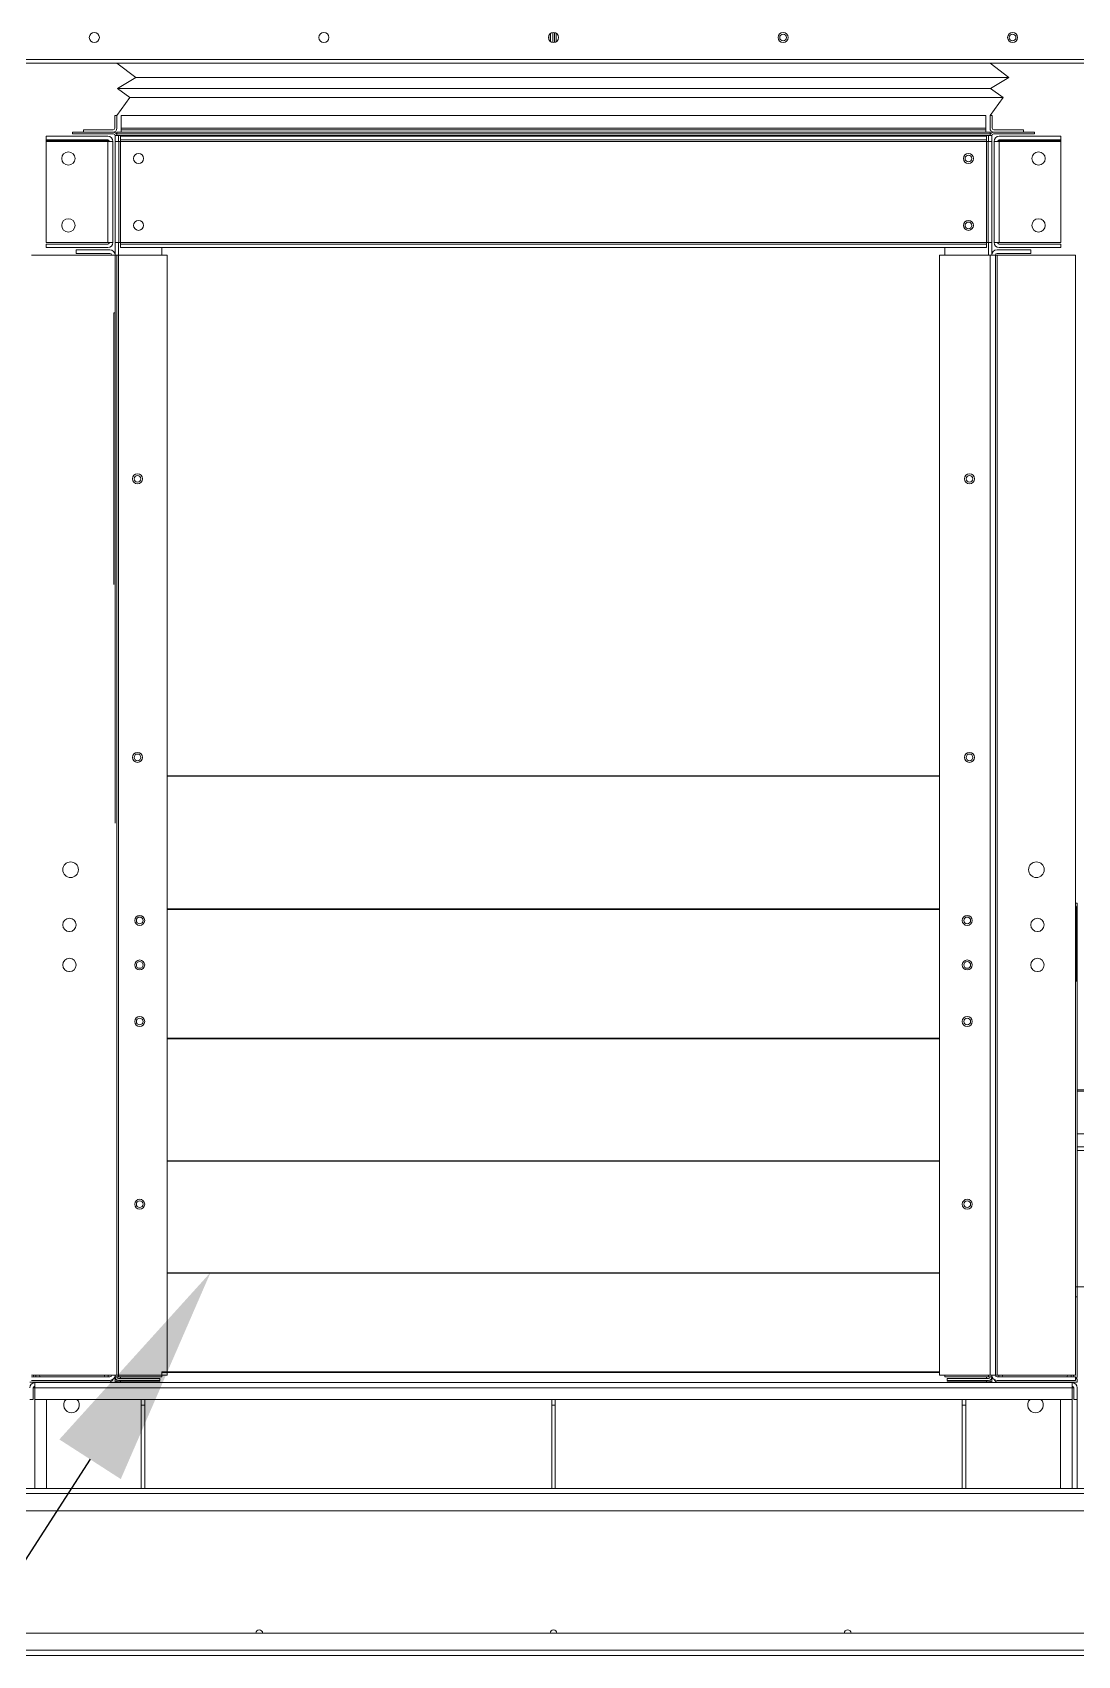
# Model space of a CAD drawing. Header units: millimetres. Extents: x 68455 to 97862, y 44247 to 65042.
# Drawn here: x 88668 to 89606, y 51829 to 53286 of the extents above; entities that cross this region are included whole.
import ezdxf
from ezdxf import colors
from ezdxf.entities.mleader import LeaderData, LeaderLine
from ezdxf.math import Vec2, Vec3

# ---------------------------------------------------------------- set-up
doc = ezdxf.new("R2010")
doc.units = ezdxf.units.MM
doc.layers.add('냉각탑_dim', color=1, linetype='Continuous')
doc.styles.get("Standard").update_dxf_attribs({"font": 'arial.ttf'})

# ---------------------------------------------------------------- blocks, each defined once
blk = doc.blocks.new('4567457')
at = {"color": 0, "lineweight": 5}
for p, q in [((322736.8, 91148.7), (322720, 91161.6)), ((322720.4, 91138.8), (322736.8, 91148.7)), ((322731.7, 91130.7), (322720.4, 91138.8)), ((322720, 91114.6), (322731.7, 91130.7))]:
    blk.add_line(p, q, dxfattribs=at)
blk = doc.blocks.new('SJMO 125 _SIDE')
at = {"color": 7, "lineweight": 20, "ltscale": 0.001795}
blk.add_line((89131.8, 53283), (89131.8, 53279.8), dxfattribs=at)
at = {"color": 7, "lineweight": 20, "ltscale": 0.004081}
blk.add_line((89133.4, 53285.1), (89133.4, 53277.7), dxfattribs=at)
blk.add_line((89133.4, 53285.1), (89133.4, 53277.7), dxfattribs=at)
at = {"color": 7, "lineweight": 20, "ltscale": 0.004955}
blk.add_line((89135.4, 53285.9), (89135.4, 53276.9), dxfattribs=at)
at = {"color": 7, "lineweight": 20, "ltscale": 0.004875}
blk.add_line((89137, 53285.8), (89137, 53277), dxfattribs=at)
blk.add_line((89137, 53285.8), (89137, 53277), dxfattribs=at)
at = {"color": 7, "lineweight": 20, "ltscale": 0.004157}
blk.add_line((89138.5, 53285.1), (89138.5, 53277.7), dxfattribs=at)
at = {"color": 7, "lineweight": 20}
for p, q in [((88083.1, 53261.5), (90188.9, 53261.5)), ((88083.1, 53258.4), (90199.2, 53258.4)), ((88744.2, 53086.1), (88744.2, 52081)), ((88789.5, 52081), (88789.5, 53086.1)), ((89482.5, 52081), (89482.5, 53086.1)), ((89527.8, 53086.1), (89527.8, 52081)), ((89532.5, 53086.1), (89532.5, 52081)), ((89534, 53086.1), (89534, 52081)), ((89604.3, 53086.1), (89604.3, 52081)), ((88670.7, 52074.3), (89601.3, 52074.3)), ((88670.7, 52069.6), (89601.3, 52069.6)), ((88670.7, 52059.3), (89601.3, 52059.3)), ((88117.7, 51979.4), (90154.3, 51979.4)), ((88117.7, 51974.7), (90154.3, 51974.7)), ((89718.5, 51959.4), (88553.5, 51959.4)), ((88553.5, 51849.4), (89718.5, 51849.4)), ((90154.3, 51834.1), (88117.7, 51834.1)), ((90154.3, 51829.4), (88117.7, 51829.4))]:
    blk.add_line(p, q, dxfattribs=at)
at = {"color": 0, "lineweight": 20}
for p, q in [((88744.7, 53235.7), (89528.1, 53235.7)), ((89544.5, 53245.6), (88761.1, 53245.6)), ((89539.4, 53227.6), (88756, 53227.6)), ((89796, 52160.4), (89604.3, 52160.4))]:
    blk.add_line(p, q, dxfattribs=at)
at = {"color": 7, "lineweight": 20, "ltscale": 0.001111}
for p, q in [((88742.3, 53211.4), (88744.3, 53211.4)), ((89527.7, 53211.4), (89529.7, 53211.4)), ((88714.3, 53198.4), (88714.3, 53196.4)), ((88748, 53198.4), (88748, 53196.4)), ((89524, 53198.4), (89524, 53196.4)), ((89557.7, 53198.4), (89557.7, 53196.4))]:
    blk.add_line(p, q, dxfattribs=at)
at = {"color": 7, "lineweight": 20, "ltscale": 0.006389}
for p, q in [((88742.3, 53211.4), (88742.3, 53199.9)), ((88744.3, 53211.4), (88744.3, 53199.9)), ((88748, 53199.9), (88748, 53211.4)), ((89524, 53211.4), (89524, 53199.9)), ((89527.7, 53199.9), (89527.7, 53211.4)), ((89529.7, 53199.9), (89529.7, 53211.4))]:
    blk.add_line(p, q, dxfattribs=at)
at = {"color": 7, "lineweight": 20, "ltscale": 0.431111}
for p, q in [((88748, 53211.4), (89524, 53211.4)), ((88748, 53199.9), (89524, 53199.9)), ((89524, 53198.4), (88748, 53198.4))]:
    blk.add_line(p, q, dxfattribs=at)
at = {"color": 7, "lineweight": 20, "ltscale": 0.030722}
for p, q in [((88736, 53192.8), (88680.7, 53192.8)), ((89536, 53192.8), (89591.3, 53192.8)), ((88736, 53189.6), (88680.7, 53189.6)), ((88736, 53189), (88680.7, 53189)), ((88680.7, 53188.1), (88736, 53188.1)), ((89536, 53189.6), (89591.3, 53189.6)), ((89536, 53189), (89591.3, 53189)), ((89591.3, 53188.1), (89536, 53188.1)), ((88736, 53097.5), (88680.7, 53097.5)), ((88680.7, 53096), (88736, 53096)), ((88680.7, 53092.8), (88736, 53092.8)), ((89536, 53097.5), (89591.3, 53097.5)), ((89591.3, 53096), (89536, 53096)), ((89591.3, 53092.8), (89536, 53092.8))]:
    blk.add_line(p, q, dxfattribs=at)
at = {"color": 7, "lineweight": 20, "ltscale": 0.001778}
for p, q in [((88680.7, 53189.6), (88680.7, 53192.8)), ((88747.4, 53192.8), (88747.4, 53189.6)), ((89524.6, 53189.6), (89524.6, 53192.8)), ((89591.3, 53189.6), (89591.3, 53192.8)), ((88745.9, 53188.1), (88742.7, 53188.1)), ((89529.3, 53188.1), (89526.1, 53188.1)), ((88680.7, 53096), (88680.7, 53092.8)), ((88707.7, 53087.6), (88707.7, 53090.8)), ((88742.7, 53097.5), (88745.9, 53097.5)), ((88747.4, 53096), (88747.4, 53092.8)), ((89524.6, 53092.8), (89524.6, 53096)), ((89526.1, 53097.5), (89529.3, 53097.5)), ((89564.3, 53087.6), (89564.3, 53090.8)), ((89591.3, 53096), (89591.3, 53092.8)), ((89604.3, 52079.5), (89604.3, 52076.3)), ((89605.8, 52077.8), (89605.8, 52074.6)), ((88666, 52059.3), (88669.2, 52059.3)), ((89606, 52059.3), (89602.8, 52059.3)), ((88769.2, 52054.1), (88766, 52054.1)), ((89137.6, 52054.1), (89134.4, 52054.1)), ((89506, 52054.1), (89502.8, 52054.1))]:
    blk.add_line(p, q, dxfattribs=at)
at = {"color": 7, "lineweight": 20, "ltscale": 0.0205}
for p, q in [((88704.3, 53196.4), (88741.2, 53196.4)), ((88741.2, 53196.4), (88704.3, 53196.4)), ((88704.3, 53194.8), (88741.2, 53194.8)), ((88741.2, 53194.8), (88704.3, 53194.8)), ((89530.8, 53196.4), (89567.7, 53196.4)), ((89530.8, 53194.8), (89567.7, 53194.8)), ((88782.7, 52077.9), (88745.8, 52077.9)), ((88782.7, 52077.9), (88745.8, 52077.9)), ((88782.7, 52076.3), (88745.8, 52076.3)), ((88782.7, 52074.9), (88745.8, 52074.9)), ((88782.7, 52074.9), (88745.8, 52074.9)), ((89489.3, 52077.9), (89526.2, 52077.9)), ((89489.3, 52076.3), (89526.2, 52076.3)), ((89489.3, 52074.9), (89526.2, 52074.9))]:
    blk.add_line(p, q, dxfattribs=at)
at = {"color": 7, "lineweight": 20, "ltscale": 0.000888889}
for p, q in [((88704.3, 53196.4), (88704.3, 53194.8)), ((88704.3, 53196.4), (88704.3, 53194.8)), ((88744.3, 53194.8), (88744.3, 53196.4)), ((89527.7, 53194.8), (89527.7, 53196.4)), ((89567.7, 53196.4), (89567.7, 53194.8)), ((88782.7, 52076.3), (88782.7, 52077.9)), ((89489.3, 52076.3), (89489.3, 52077.9))]:
    blk.add_line(p, q, dxfattribs=at)
at = {"color": 7, "lineweight": 20, "ltscale": 0.014722}
for p, q in [((88714.3, 53198.4), (88740.8, 53198.4)), ((88740.8, 53198.4), (88714.3, 53198.4)), ((88714.3, 53196.4), (88740.8, 53196.4)), ((88740.8, 53196.4), (88714.3, 53196.4)), ((89531.2, 53198.4), (89557.7, 53198.4)), ((89531.2, 53196.4), (89557.7, 53196.4))]:
    blk.add_line(p, q, dxfattribs=at)
at = {"color": 7, "lineweight": 20, "ltscale": 0.002889}
for p, q in [((88742.7, 53188.1), (88742.7, 53193.3)), ((88745.8, 53188.1), (88745.8, 53193.3)), ((89526.2, 53193.3), (89526.2, 53188.1)), ((89529.3, 53193.3), (89529.3, 53188.1)), ((88766, 52054.1), (88766, 52059.3)), ((88769.2, 52054.1), (88769.2, 52059.3)), ((89134.4, 52054.1), (89134.4, 52059.3)), ((89137.6, 52054.1), (89137.6, 52059.3)), ((89502.8, 52054.1), (89502.8, 52059.3)), ((89506, 52054.1), (89506, 52059.3))]:
    blk.add_line(p, q, dxfattribs=at)
at = {"color": 7, "lineweight": 20, "ltscale": 0.001722}
for p, q in [((88742.7, 53193.3), (88745.8, 53193.3)), ((89526.2, 53193.3), (89529.3, 53193.3)), ((88745.8, 52079.4), (88742.7, 52079.4)), ((88742.7, 52079.4), (88745.8, 52079.4)), ((88745.8, 52074.9), (88742.7, 52074.9)), ((88742.7, 52074.9), (88745.8, 52074.9)), ((89529.3, 52079.4), (89526.2, 52079.4)), ((89529.3, 52074.9), (89526.2, 52074.9))]:
    blk.add_line(p, q, dxfattribs=at)
at = {"color": 7, "lineweight": 20, "ltscale": 0.435222}
for p, q in [((89527.7, 53196.4), (88744.3, 53196.4)), ((89527.7, 53194.8), (88744.3, 53194.8))]:
    blk.add_line(p, q, dxfattribs=at)
at = {"color": 7, "lineweight": 20, "ltscale": 0.000833333}
for p, q in [((88744.3, 53193.3), (88744.3, 53194.8)), ((88748, 53198.4), (88748, 53199.9)), ((89524, 53198.4), (89524, 53199.9)), ((89527.7, 53193.3), (89527.7, 53194.8)), ((88747.4, 53188.1), (88745.9, 53188.1)), ((88747.4, 53188.1), (88747.4, 53189.6)), ((89524.6, 53188.1), (89524.6, 53189.6)), ((89524.6, 53188.1), (89526.1, 53188.1)), ((88747.4, 53097.5), (88745.9, 53097.5)), ((88747.4, 53097.5), (88747.4, 53096)), ((89524.6, 53097.5), (89524.6, 53096)), ((89524.6, 53097.5), (89526.1, 53097.5)), ((88739.5, 53086.1), (88738, 53086.1)), ((89532.5, 53086.1), (89534, 53086.1)), ((88739.5, 52081), (88738, 52081)), ((89532.5, 52081), (89534, 52081)), ((88670.7, 52069.6), (88669.2, 52069.6)), ((89601.3, 52069.6), (89602.8, 52069.6))]:
    blk.add_line(p, q, dxfattribs=at)
at = {"color": 7, "lineweight": 20, "ltscale": 0.021611}
for p, q in [((88784.7, 53193.3), (88745.8, 53193.3)), ((89526.2, 53193.3), (89487.3, 53193.3)), ((88745.8, 52079.4), (88784.7, 52079.4)), ((88784.7, 52079.4), (88745.8, 52079.4)), ((89487.3, 52079.4), (89526.2, 52079.4))]:
    blk.add_line(p, q, dxfattribs=at)
at = {"color": 7, "lineweight": 20, "ltscale": 0.431778}
for p, q in [((88747.4, 53192.8), (89524.6, 53192.8)), ((88747.4, 53189.6), (89524.6, 53189.6)), ((88747.4, 53188.1), (89524.6, 53188.1)), ((89524.6, 53097.5), (88747.4, 53097.5)), ((89524.6, 53096), (88747.4, 53096)), ((89524.6, 53092.8), (88747.4, 53092.8))]:
    blk.add_line(p, q, dxfattribs=at)
at = {"color": 7, "lineweight": 20, "ltscale": 0.390333}
blk.add_line((89487.3, 53193.3), (88784.7, 53193.3), dxfattribs=at)
at = {"color": 7, "lineweight": 20, "ltscale": 0.000277764}
for p, q in [((88784.7, 53192.8), (88784.7, 53193.3)), ((89487.3, 53192.8), (89487.3, 53193.3))]:
    blk.add_line(p, q, dxfattribs=at)
at = {"color": 7, "lineweight": 20, "ltscale": 0.000334148}
for p, q in [((88680.7, 53189), (88680.7, 53189.6)), ((89591.3, 53189), (89591.3, 53189.6))]:
    blk.add_line(p, q, dxfattribs=at)
at = {"color": 7, "lineweight": 20, "ltscale": 0.000498737}
for p, q in [((88680.7, 53188.1), (88680.7, 53189)), ((88736, 53189), (88736, 53188.1)), ((89536, 53189), (89536, 53188.1)), ((89591.3, 53188.1), (89591.3, 53189))]:
    blk.add_line(p, q, dxfattribs=at)
at = {"color": 7, "lineweight": 20, "ltscale": 0.050333}
for p, q in [((88680.7, 53188.1), (88680.7, 53097.5)), ((88736, 53097.5), (88736, 53188.1)), ((88740.7, 53097.5), (88740.7, 53188.1)), ((88742.7, 53097.5), (88742.7, 53188.1)), ((88745.9, 53097.5), (88745.9, 53188.1)), ((88747.4, 53188.1), (88747.4, 53097.5)), ((89524.6, 53097.5), (89524.6, 53188.1)), ((89526.1, 53188.1), (89526.1, 53097.5)), ((89529.3, 53188.1), (89529.3, 53097.5)), ((89531.3, 53097.5), (89531.3, 53188.1)), ((89536, 53097.5), (89536, 53188.1)), ((89591.3, 53188.1), (89591.3, 53097.5))]:
    blk.add_line(p, q, dxfattribs=at)
at = {"color": 7, "lineweight": 20, "ltscale": 0.002611}
for p, q in [((88736, 53188.1), (88740.7, 53188.1)), ((89536, 53188.1), (89531.3, 53188.1)), ((88736, 53097.5), (88740.7, 53097.5)), ((89536, 53097.5), (89531.3, 53097.5)), ((88739.5, 53086.1), (88744.2, 53086.1)), ((89532.5, 53086.1), (89527.8, 53086.1)), ((88670.7, 52074.3), (88670.7, 52069.6)), ((88739.5, 52081), (88744.2, 52081)), ((89532.5, 52081), (89527.8, 52081)), ((89601.3, 52074.3), (89601.3, 52069.6))]:
    blk.add_line(p, q, dxfattribs=at)
at = {"color": 7, "lineweight": 20, "ltscale": 0.001064}
blk.add_line((89529.3, 53191.2), (89529.3, 53189.3), dxfattribs=at)
at = {"color": 7, "lineweight": 20, "ltscale": 0.000667764}
blk.add_line((89529.3, 53189.3), (89529.3, 53188.1), dxfattribs=at)
at = {"color": 7, "lineweight": 20, "ltscale": 0.016833}
for p, q in [((88738, 53090.8), (88707.7, 53090.8)), ((89534, 53090.8), (89564.3, 53090.8)), ((88738, 53087.6), (88707.7, 53087.6)), ((89534, 53087.6), (89564.3, 53087.6))]:
    blk.add_line(p, q, dxfattribs=at)
at = {"color": 7, "lineweight": 20, "ltscale": 0.2895}
for p, q in [((88742.7, 52576.4), (88742.7, 53097.5)), ((88745.8, 52576.4), (88745.8, 53097.5))]:
    blk.add_line(p, q, dxfattribs=at)
at = {"color": 7, "lineweight": 20, "ltscale": 0.286889}
blk.add_line((88784.7, 53086.1), (88784.7, 53092.8), dxfattribs=at)
at = {"color": 7, "lineweight": 20, "ltscale": 0.003722}
blk.add_line((89487.3, 53086.1), (89487.3, 53092.8), dxfattribs=at)
at = {"color": 7, "lineweight": 20, "ltscale": 0.006333}
for p, q in [((89526.2, 53097.5), (89526.2, 53086.1)), ((89529.3, 53097.5), (89529.3, 53086.1))]:
    blk.add_line(p, q, dxfattribs=at)
at = {"color": 7, "lineweight": 20, "ltscale": 0.00631}
blk.add_line((89529.3, 53097.5), (89529.3, 53086.1), dxfattribs=at)
at = {"color": 7, "lineweight": 20, "ltscale": 0.039056}
for p, q in [((88738, 53086.1), (88667.7, 53086.1)), ((89534, 53086.1), (89604.3, 53086.1)), ((89606, 52081), (89606, 52151.3)), ((88666.2, 52074.6), (88736.5, 52074.6)), ((88667.7, 52081), (88738, 52081)), ((88667.7, 52079.5), (88738, 52079.5)), ((88667.7, 52076.3), (88738, 52076.3)), ((89604.3, 52081), (89534, 52081)), ((89604.3, 52079.5), (89534, 52079.5)), ((89604.3, 52076.3), (89534, 52076.3)), ((89605.8, 52074.6), (89535.5, 52074.6))]:
    blk.add_line(p, q, dxfattribs=at)
at = {"color": 7, "lineweight": 20, "ltscale": 0.025167}
for p, q in [((88744.2, 53086.1), (88789.5, 53086.1)), ((89527.8, 53086.1), (89482.5, 53086.1)), ((88789.5, 52081), (88744.2, 52081)), ((89482.5, 52081), (89527.8, 52081))]:
    blk.add_line(p, q, dxfattribs=at)
at = {"color": 7, "lineweight": 20, "ltscale": 0.13557}
blk.add_line((88741.5, 52790.4), (88741.5, 53034.4), dxfattribs=at)
at = {"color": 7, "lineweight": 20, "ltscale": 0.000666667}
blk.add_line((88741.5, 53034.4), (88742.7, 53034.4), dxfattribs=at)
at = {"color": 7, "lineweight": 20, "ltscale": 0.387667}
for p, q in [((89482.5, 52618.8), (88789.5, 52618.8)), ((89482.5, 52618.5), (88789.5, 52618.5)), ((89482.5, 52499.4), (88789.5, 52499.4)), ((89482.5, 52498.9), (88789.5, 52498.9)), ((89482.5, 52383.3), (88789.5, 52383.3)), ((89482.5, 52382.8), (88789.5, 52382.8)), ((89482.5, 52273.4), (88789.5, 52273.4)), ((89482.5, 52273), (88789.5, 52273)), ((89482.5, 52172.8), (88789.5, 52172.8)), ((89482.5, 52172.4), (88789.5, 52172.4)), ((89482.5, 52083.9), (88784.7, 52083.9)), ((89482.5, 52083.5), (88784.7, 52083.5))]:
    blk.add_line(p, q, dxfattribs=at)
at = {"color": 7, "lineweight": 20, "ltscale": 0.276111}
for p, q in [((88745.8, 52079.4), (88745.8, 52576.4)), ((88784.7, 52083.9), (88784.7, 52079.4))]:
    blk.add_line(p, q, dxfattribs=at)
at = {"color": 7, "lineweight": 20, "ltscale": 0.000833832}
blk.add_line((89605.8, 52504.6), (89604.3, 52504.6), dxfattribs=at)
at = {"color": 7, "lineweight": 20, "ltscale": 0.000555558}
for p, q in [((89605.3, 52499.9), (89604.3, 52499.9)), ((89604.3, 52434.6), (89605.3, 52434.6))]:
    blk.add_line(p, q, dxfattribs=at)
at = {"color": 7, "lineweight": 20, "ltscale": 0.036278}
blk.add_line((89605.3, 52434.6), (89605.3, 52499.9), dxfattribs=at)
at = {"color": 7, "lineweight": 20, "ltscale": 0.196267}
blk.add_line((89605.8, 52504.6), (89605.8, 52151.3), dxfattribs=at)
at = {"color": 7, "lineweight": 20, "ltscale": 0.316445}
for p, q in [((89605.8, 52337), (90175.4, 52337)), ((89605.8, 52335.8), (90175.4, 52335.8))]:
    blk.add_line(p, q, dxfattribs=at)
at = {"color": 7, "lineweight": 20, "ltscale": 0.315556}
for p, q in [((90173.8, 52297.7), (89605.8, 52297.7)), ((90173.8, 52285.8), (89605.8, 52285.8)), ((90173.8, 52282.7), (89605.8, 52282.7))]:
    blk.add_line(p, q, dxfattribs=at)
at = {"color": 7, "lineweight": 20, "ltscale": 0.000944486}
blk.add_line((89604.3, 52151.3), (89606, 52151.3), dxfattribs=at)
at = {"color": 7, "lineweight": 20, "ltscale": 0.000798595}
for p, q in [((88736.5, 52079.5), (88736.5, 52080.9)), ((89535.5, 52079.5), (89535.5, 52080.9))]:
    blk.add_line(p, q, dxfattribs=at)
at = {"color": 7, "lineweight": 20, "ltscale": 0.000176789}
for p, q in [((88742.4, 52079.3), (88742.7, 52079.3)), ((89529.7, 52079.3), (89529.3, 52079.3))]:
    blk.add_line(p, q, dxfattribs=at)
at = {"color": 7, "lineweight": 20, "ltscale": 0.000887112}
for p, q in [((88742.7, 52081), (88742.7, 52079.4)), ((89529.3, 52081), (89529.3, 52079.4))]:
    blk.add_line(p, q, dxfattribs=at)
at = {"color": 7, "lineweight": 20, "ltscale": 0.000917685}
for p, q in [((88742.7, 52079.3), (88742.7, 52081)), ((89529.3, 52079.3), (89529.3, 52081))]:
    blk.add_line(p, q, dxfattribs=at)
at = {"color": 7, "lineweight": 20, "ltscale": 0.00249}
blk.add_line((88742.7, 52074.9), (88742.7, 52079.4), dxfattribs=at)
at = {"color": 7, "lineweight": 20, "ltscale": 0.002508}
for p, q in [((88742.7, 52074.9), (88742.7, 52079.4)), ((89529.3, 52074.9), (89529.3, 52079.4))]:
    blk.add_line(p, q, dxfattribs=at)
at = {"color": 7, "lineweight": 20, "ltscale": 0.000325335}
for p, q in [((88742.7, 52074.3), (88742.7, 52074.9)), ((88742.7, 52074.3), (88742.7, 52074.9)), ((89529.3, 52074.3), (89529.3, 52074.9))]:
    blk.add_line(p, q, dxfattribs=at)
at = {"color": 7, "lineweight": 20, "ltscale": 1.27713e-05}
blk.add_line((88744.3, 52079.4), (88744.3, 52079.4), dxfattribs=at)
at = {"color": 7, "lineweight": 20, "ltscale": 1.23732e-05}
blk.add_line((88744.3, 52079.4), (88744.3, 52079.4), dxfattribs=at)
at = {"color": 7, "lineweight": 20, "ltscale": 0.001001}
for p, q in [((88744.3, 52076.7), (88744.3, 52074.9)), ((88744.3, 52074.9), (88744.3, 52076.7)), ((88744.3, 52074.9), (88744.3, 52076.7)), ((89527.7, 52074.9), (89527.7, 52076.7))]:
    blk.add_line(p, q, dxfattribs=at)
at = {"color": 7, "lineweight": 20, "ltscale": 0.00088889}
for p, q in [((88745.8, 52081), (88745.8, 52079.4)), ((88784.7, 52079.4), (88784.7, 52081)), ((89487.3, 52079.4), (89487.3, 52081)), ((89526.2, 52081), (89526.2, 52079.4))]:
    blk.add_line(p, q, dxfattribs=at)
at = {"color": 7, "lineweight": 20, "ltscale": 0.000325336}
for p, q in [((88745.8, 52074.3), (88745.8, 52074.9)), ((88745.8, 52074.3), (88745.8, 52074.9)), ((88782.7, 52074.3), (88782.7, 52074.9)), ((88782.7, 52074.3), (88782.7, 52074.9)), ((89489.3, 52074.3), (89489.3, 52074.9)), ((89526.2, 52074.3), (89526.2, 52074.9))]:
    blk.add_line(p, q, dxfattribs=at)
at = {"color": 7, "lineweight": 20, "ltscale": 0.000833334}
for p, q in [((88747.4, 52079.4), (88747.4, 52077.9)), ((88747.4, 52079.4), (88747.4, 52077.9)), ((89524.6, 52079.4), (89524.6, 52077.9))]:
    blk.add_line(p, q, dxfattribs=at)
at = {"color": 7, "lineweight": 20, "ltscale": 0.000785773}
for p, q in [((88747.4, 52076.3), (88747.4, 52074.9)), ((88747.4, 52076.3), (88747.4, 52074.9)), ((89524.6, 52076.3), (89524.6, 52074.9))]:
    blk.add_line(p, q, dxfattribs=at)
at = {"color": 7, "lineweight": 20, "ltscale": 0.000587565}
blk.add_line((89605.8, 52077.8), (89604.8, 52077.8), dxfattribs=at)
at = {"color": 7, "lineweight": 20, "ltscale": 6.56775e-05}
blk.add_line((89605.8, 52079.3), (89605.7, 52079.3), dxfattribs=at)
at = {"color": 7, "lineweight": 20, "ltscale": 0.000190851}
blk.add_line((89605.8, 52079.6), (89605.8, 52079.3), dxfattribs=at)
at = {"color": 7, "lineweight": 20, "ltscale": 0.005722}
for p, q in [((88669.2, 52059.3), (88669.2, 52069.6)), ((88670.7, 52069.6), (88670.7, 52059.3)), ((89601.3, 52059.3), (89601.3, 52069.6)), ((89602.8, 52069.6), (89602.8, 52059.3)), ((89606, 52069.6), (89606, 52059.3))]:
    blk.add_line(p, q, dxfattribs=at)
at = {"color": 7, "lineweight": 20, "ltscale": 0.044389}
for p, q in [((88670.7, 51979.4), (88670.7, 52059.3)), ((88681, 51979.4), (88681, 52059.3)), ((89591, 51979.4), (89591, 52059.3)), ((89606, 52059.3), (89606, 51979.4))]:
    blk.add_line(p, q, dxfattribs=at)
at = {"color": 7, "lineweight": 20, "ltscale": 0.050111}
blk.add_line((89601.3, 52069.6), (89601.3, 51979.4), dxfattribs=at)
at = {"color": 7, "lineweight": 20, "ltscale": 0.0415}
for p, q in [((88766, 51979.4), (88766, 52054.1)), ((88769.2, 51979.4), (88769.2, 52054.1)), ((89134.4, 51979.4), (89134.4, 52054.1)), ((89137.6, 51979.4), (89137.6, 52054.1)), ((89502.8, 51979.4), (89502.8, 52054.1)), ((89506, 51979.4), (89506, 52054.1))]:
    blk.add_line(p, q, dxfattribs=at)
at = {"color": 0, "lineweight": 20}
blk.add_lwpolyline([(88083.1, 53258.4), (90165.7, 53258.4), (90165.7, 51979.4), (88083.1, 51979.4)], close=True, dxfattribs=at)
at = {"color": 7, "lineweight": 20}
for centre, radius in [((88724, 53281.4), 4.5), ((88930, 53281.4), 4.5), ((89136, 53281.4), 4.5), ((89342, 53281.4), 4.5), ((89342, 53281.4), 3), ((89548, 53281.4), 4.5), ((89548, 53281.4), 3), ((88700.7, 53172.8), 6), ((88763.7, 53172.8), 4.5), ((89508.3, 53172.8), 4.5), ((89571.3, 53172.8), 6), ((89508.3, 53172.8), 3), ((88700.7, 53112.8), 6), ((89571.3, 53112.8), 6), ((88763.7, 53112.8), 4.5), ((89508.3, 53112.8), 4.5), ((89508.3, 53112.8), 3), ((88762.7, 52885.4), 4.5), ((88762.7, 52885.4), 3), ((89509.3, 52885.4), 4.5), ((89509.3, 52885.4), 3), ((88762.7, 52635.4), 4.5), ((88762.7, 52635.4), 3), ((89509.3, 52635.4), 4.5), ((89509.3, 52635.4), 3), ((88702.7, 52534.6), 7), ((89569.3, 52534.6), 7), ((88764.7, 52489.1), 4.5), ((89507.3, 52489.1), 4.5), ((88701.7, 52485.1), 6), ((88764.7, 52489.1), 3), ((89507.3, 52489.1), 3), ((89570.3, 52485.1), 6), ((88701.7, 52449.1), 6), ((88764.7, 52449.1), 4.5), ((88764.7, 52449.1), 3), ((89507.3, 52449.1), 4.5), ((89507.3, 52449.1), 3), ((89570.3, 52449.1), 6), ((88764.7, 52398.4), 4.5), ((88764.7, 52398.4), 3), ((89507.3, 52398.4), 4.5), ((89507.3, 52398.4), 3), ((88764.7, 52234.4), 4.5), ((88764.7, 52234.4), 3), ((89507.3, 52234.4), 4.5), ((89507.3, 52234.4), 3)]:
    blk.add_circle(centre, radius, dxfattribs=at)
for centre, radius, start, end in [((88736, 53188.1), 4.7, 0, 90), ((88740.8, 53199.9), 1.5, 270, 0), ((88740.8, 53199.9), 3.5, 270, 0), ((88741.2, 53193.3), 3.1, 0, 90), ((88741.2, 53193.3), 1.5, 0, 90), ((89531.2, 53199.9), 3.5, 180, 270), ((89530.8, 53193.3), 3.1, 90, 180), ((89530.8, 53193.3), 1.5, 90, 180), ((89531.2, 53199.9), 1.5, 180, 270), ((89536, 53188.1), 4.7, 90, 180), ((88736, 53188.1), 1.5, 0, 90), ((89536, 53188.1), 1.5, 90, 180), ((88736, 53097.5), 1.5, 270, 0), ((88736, 53097.5), 4.7, 270, 0), ((88738, 53086.1), 4.7, 0, 90), ((89534, 53086.1), 4.7, 90, 180), ((89536, 53097.5), 4.7, 180, 270), ((89536, 53097.5), 1.5, 180, 270), ((88738, 53086.1), 1.5, 0, 90), ((89534, 53086.1), 1.5, 90, 180), ((89600.6, 52499.9), 4.7, 0, 38.0724), ((88701.7, 52485.1), 6, 264.8979, 270.0002), ((88701.7, 52485.1), 6, 354.8979, 359.9994), ((89570.3, 52485.1), 6, 180.0006, 185.1021), ((89570.3, 52485.1), 6, 269.9998, 275.1021), ((88701.7, 52449.1), 6, 354.8979, 359.9994), ((89570.3, 52449.1), 6, 180.0006, 185.1021), ((88701.7, 52449.1), 6, 264.8979, 270.0002), ((89570.3, 52449.1), 6, 269.9998, 275.1021), ((88670.7, 52069.6), 4.7, 90, 180), ((88670.7, 52081), 1.5, 180, 269.2682), ((88670.7, 52069.6), 1.5, 90, 180), ((88670.7, 52081), 4.7, 269.5866, 270), ((88676.2, 52081), 4.7, 180, 198.6042), ((88676.2, 52081), 1.5, 180, 268.4246), ((88676.2, 52081), 4.7, 269.11, 270), ((88731.8, 52081), 4.7, 270, 270.7881), ((88731.8, 52081), 1.5, 271.3951, 0), ((88731.8, 52081), 4.7, 341.3958, 0), ((88736.5, 52079.3), 4.7, 270, 332.5329), ((88738, 52081), 1.5, 270, 0), ((88738, 52081), 4.7, 270, 0), ((88745.8, 52079.4), 3.1, 180, 270), ((88745.8, 52079.4), 1.5, 180, 270), ((89526.2, 52079.4), 3.1, 270, 0), ((89526.2, 52079.4), 1.5, 270, 0), ((89534, 52081), 4.7, 180, 270), ((89535.5, 52079.3), 4.7, 207.4671, 270), ((89534, 52081), 1.5, 180, 270), ((89540.2, 52081), 4.7, 180, 198.6042), ((89540.2, 52081), 1.5, 180, 268.6049), ((89540.2, 52081), 4.7, 269.2119, 270), ((89595.8, 52081), 4.7, 270, 270.89), ((89595.8, 52081), 1.5, 271.5754, 0), ((89595.8, 52081), 4.7, 341.3958, 0), ((89601.3, 52081), 4.7, 270, 270.4134), ((89601.3, 52069.6), 4.7, 0, 90), ((89601.3, 52069.6), 1.5, 0, 90), ((89601.3, 52081), 1.5, 270.7318, 0), ((89601.3, 52081), 4.7, 309.6632, 0), ((88703.5, 52054.3), 7, 134.4132, 45.5868), ((89568.5, 52054.3), 7, 134.4132, 45.5868), ((88872, 51849.4), 3, 0.0016, 179.9984), ((89136, 51849.4), 3, 0.0014, 179.9986), ((89400, 51849.4), 3, 0.0012, 179.9988)]:
    blk.add_arc(centre, radius, start, end, dxfattribs=at)
for centre, major_axis, ratio, start_param, end_param in [((88745.8, 53193.3), (3.1, 0), 0.600545, 2.075869, 2.221169), ((89526.2, 53193.3), (-3.1, 0), 0.598536, 4.062891, 4.207317), ((89526.2, 53193.3), (-3.1, 0), 0.598536, 3.141593, 3.15736), ((89536, 53188.1), (-1.5, 0), 0.599024, 4.712389, 6.283185), ((89529.3, 53084.3), (4.7, 0), 0.598536, 1.549158, 1.570796), ((89529.3, 53084.3), (4.7, 0), 0.598536, 0.711784, 0.817393)]:
    blk.add_ellipse(centre, major_axis=major_axis, ratio=ratio, start_param=start_param, end_param=end_param, dxfattribs=at)
at = {"color": 7, "lineweight": 20, "extrusion": (0, 0, -1)}
for centre, major_axis, ratio, start_param, end_param in [((88736, 53188.1), (1.5, 0), 0.599024, 4.712389, 6.283185), ((88742.7, 53084.3), (-4.7, 0), 0.598536, 0.711784, 0.817393)]:
    blk.add_ellipse(centre, major_axis=major_axis, ratio=ratio, start_param=start_param, end_param=end_param, dxfattribs=at)
at = {"color": 0, "lineweight": 20}
for p in [(-233975.7, -37903.2), (-233192.3, -37903.2)]:
    blk.add_blockref('4567457', p, dxfattribs=at)

msp = doc.modelspace()

# ---------------------------------------------------------------- block references
msp.add_blockref('SJMO 125 _SIDE', (0, 0))

# ---------------------------------------------------------------- leaders
at = {"layer": '냉각탑_dim', "lineweight": -3}
ml = msp.add_multileader_mtext('Standard', dxfattribs=at)
ml.set_content('')
ml.set_leader_properties(color=256)
ml.build(insert=Vec2(0, 0))
ml.multileader.update_dxf_attribs({"text_right_attachment_type": 6, "dogleg_length": 5, "arrow_head_size": 199.5, "scale": 30})
ctx = ml.context
ctx.base_point, ctx.scale, ctx.char_height, ctx.arrow_head_size, ctx.landing_gap_size, ctx.plane_origin = Vec3(87453.5, 50350.5), 30, 7.18, 199.5, 3.59, Vec3(88958.4, 50676.3)
ctx.right_attachment, ctx.text_align_type = 6, 2
notes = []
notes.append((ctx, [(0, (1, 1, 0), (87653, 50350.5), (-1, 0), 199.5, [(0, [(88828.3, 52173.2)], 0, [])])]))
ctx.mtext, ml.multileader.dxf.content_type = None, 0
for ctx, leaders in notes:
    for number, flags, end, landing, length, lines in leaders:
        leader = LeaderData()
        leader.index, (leader.has_last_leader_line, leader.has_dogleg_vector, leader.attachment_direction) = number, flags
        leader.last_leader_point, leader.dogleg_vector, leader.dogleg_length = Vec3(end), Vec3(landing), length
        for number, points, colour, breaks in lines:
            line = LeaderLine()
            line.index, line.vertices, line.color, line.breaks = number, Vec3.list(points), colors.encode_raw_color(colour), breaks
            leader.lines.append(line)
        ctx.leaders.append(leader)

doc.saveas('drawing.dxf')
